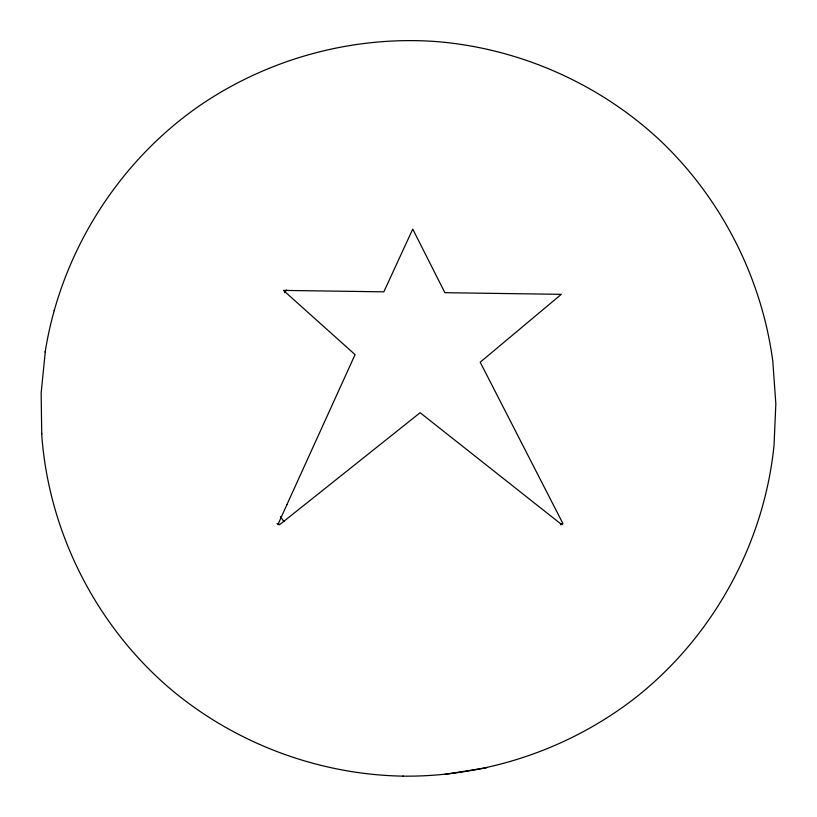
<?xml version="1.0" encoding="UTF-8"?>
<svg xmlns="http://www.w3.org/2000/svg" width="817" height="817" viewBox="0 0 817 817"><rect width="100%" height="100%" fill="white"/><g stroke="black" fill="none" stroke-linecap="round" stroke-linejoin="round"><path stroke-width="1.23" d="M45.19 352.219L45.272 351.402C60.754 254.24 116.269 164.697 196.56 107.803C265.464 59.529 350.595 35.774 434.532 41.442C518.427 47.764 599.321 83.385 660.667 140.953C721.625 199.062 761.71 277.913 772.821 361.39L775.844 403.864L774.036 445.275C764.161 542.937 713.864 635.238 637.107 696.431C570.95 748.607 487.146 777.09 402.904 776.15M54.126 310.603L54.259 310.052M45.343 351.126L41.156 392.957L41.738 434.91C48.836 532.827 96.518 626.506 171.509 689.854C236.164 743.868 319.13 774.751 403.363 776.14M284.5 292.721L286.573 289.943M560.411 524.81L561.432 523.615M444.836 774.342L486.728 767.766M277.055 523.523L278.168 524.78M280.435 516.599L283.999 521.644M41.698 433.286L41.708 434.368M286.89 504.692L278.413 523.503L279.526 524.759L420.132 412.708L561.933 524.79L562.944 523.585L480.202 362.217L561.299 294.334L444.877 292.69L412.748 229.097L383.837 291.832L283.428 290.403L355.068 354.619L286.89 504.692"/></g></svg>
